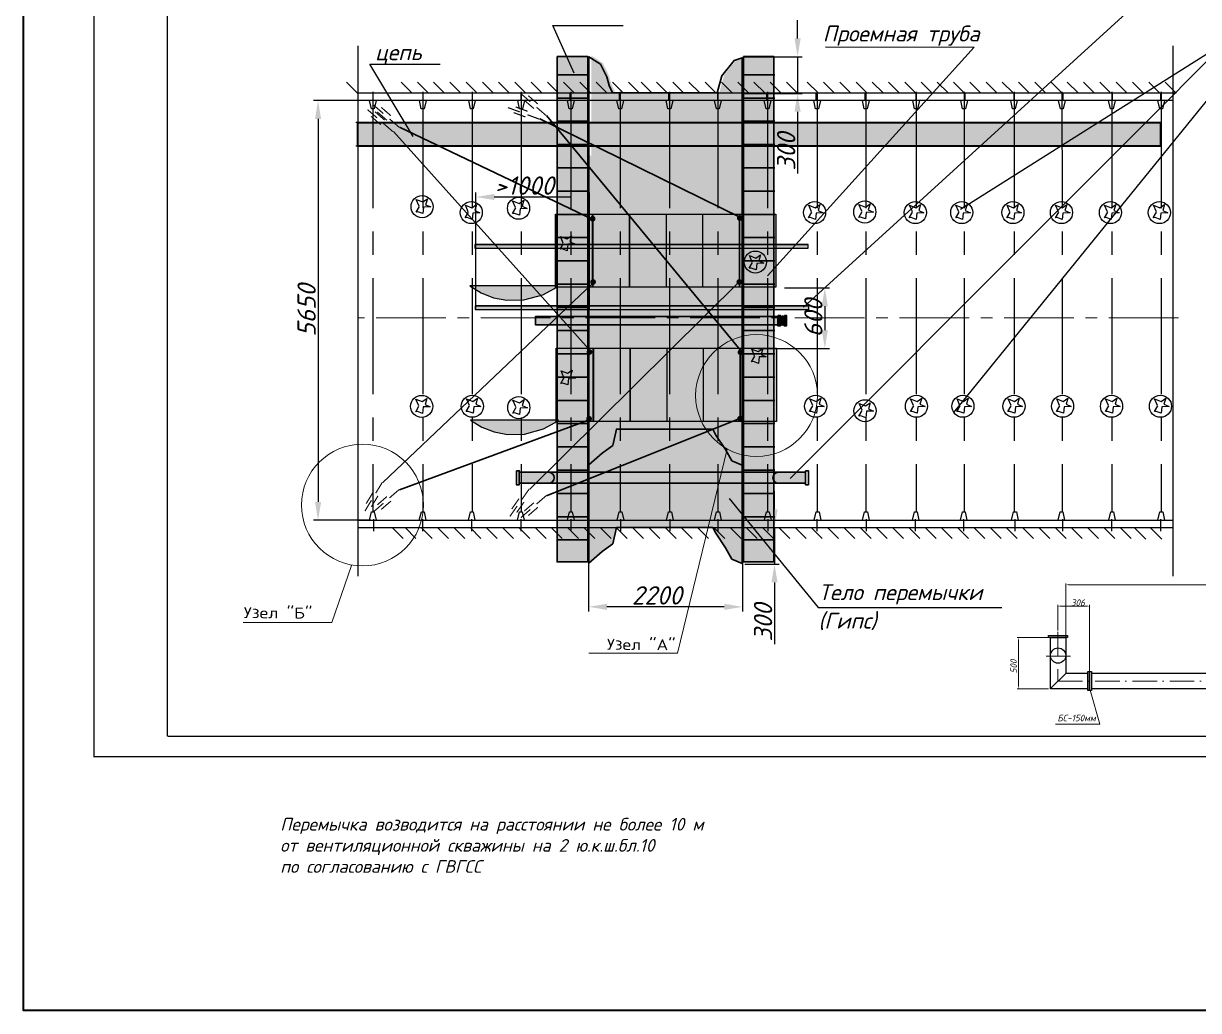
# Model space of a CAD drawing. Header units: millimetres. Extents: x 2479 to 6465, y 644 to 4399.
# Drawn here: x 2479 to 2799.8, y 1432.3 to 1701.7 of the extents above; entities that cross this region are included whole.
import ezdxf
from ezdxf.enums import TextEntityAlignment as Align

# ---------------------------------------------------------------- set-up
doc = ezdxf.new("R2010")
doc.units = ezdxf.units.MM
doc.header["$PDMODE"] = 1
for name, pattern in [('ACAD_ISO10W100', [18, 12, -3, 0, -3]), ('CENTER', [50.8, 31.75, -6.35, 6.35, -6.35]), ('CENTER2', [28.575, 19.05, -3.175, 3.175, -3.175])]:
    doc.linetypes.add(name, pattern=pattern)
doc.layers.add('Layer1', color=5, linetype='Continuous')
doc.layers.add('надписи', color=7, linetype='Continuous')
doc.styles.add('3', font='complex')
doc.styles.add('3m', font='italict.shx', dxfattribs={"height": 3})
doc.styles.get("Standard").update_dxf_attribs({"font": 'isocpeui.ttf'})
doc.dimstyles.new('ISO-25$0', dxfattribs={"dimtxt": 2.5, "dimasz": 2.5, "dimexe": 1.25, "dimexo": 2, "dimgap": 3, "dimtad": 1, "dimjust": 2, "dimtih": 1, "dimtoh": 1, "dimdec": 3, "dimlfac": 0.1, "dimtxsty": '3m', "dimblk": 'NONE', "dimcen": 2.5, "dimdle": 2, "dimse1": 1, "dimse2": 1, "dimclrd": 256, "dimclrt": 5, "dimadec": 0, "dimazin": 0, "dimtm": 1e-09, "dimtfac": 1, "dimtdec": 3, "dimtmove": 0, "dimatfit": 3, "dimfxl": 0, "dimlwd": 0, "dimlwe": 0, "dimarcsym": 0})

# ---------------------------------------------------------------- blocks, each defined once
blk = doc.blocks.new('KRA2')
at = {"color": 7, "linetype": 'Continuous'}
for p, q in [((-1.62, 0), (-0.9, 0)), ((-0.9, 0), (-0.35, -2.28)), ((-0.35, -2.28), (0.42, -2.28)), ((0.42, -2.28), (0.91, 0)), ((0.91, 0), (1.56, 0))]:
    blk.add_line(p, q, dxfattribs=at)
blk = doc.blocks.new('*D232')
at = {"color": 0, "linetype": 'Continuous', "lineweight": -2}
for p, q in [((2574.01, 1680.7), (2558.18, 1680.7)), ((2559.43, 1675.7), (2559.43, 1571.14)), ((2573.84, 1566.14), (2558.18, 1566.14))]:
    blk.add_line(p, q, dxfattribs=at)
at = {"color": 0, "linetype": 'Continuous', "lineweight": 40}
for points in [[(2558.6, 1675.7), (2560.27, 1675.7), (2559.43, 1680.7)], [(2558.6, 1571.14), (2560.27, 1571.14), (2559.43, 1566.14)]]:
    blk.add_solid(points, dxfattribs=at)
at = {"layer": 'Defpoints', "color": 0, "linetype": 'Continuous', "lineweight": 40}
for p in [(2574.64, 1680.7), (2559.43, 1566.14), (2574.47, 1566.14)]:
    blk.add_point(p, dxfattribs=at)
at = {"color": 0, "linetype": 'Continuous', "lineweight": 18, "insert": (2556.31, 1623.41), "char_height": 5, "attachment_point": 5, "rotation": 90}
blk.add_mtext('5650', dxfattribs=at)
blk = doc.blocks.new('*D222')
at = {"color": 0, "linetype": 'Continuous', "lineweight": -2}
for p, q in [((2633.3, 1590.54), (2633.3, 1541.22)), ((2675.3, 1590.54), (2675.3, 1541.22)), ((2670.3, 1542.47), (2638.3, 1542.47))]:
    blk.add_line(p, q, dxfattribs=at)
at = {"color": 0, "linetype": 'Continuous', "lineweight": 40}
for points in [[(2638.3, 1543.31), (2638.3, 1541.64), (2633.3, 1542.47)], [(2670.3, 1543.31), (2670.3, 1541.64), (2675.3, 1542.47)]]:
    blk.add_solid(points, dxfattribs=at)
at = {"layer": 'Defpoints', "color": 0, "linetype": 'Continuous', "lineweight": 40}
for p in [(2633.3, 1591.16), (2675.3, 1591.16), (2633.3, 1542.47)]:
    blk.add_point(p, dxfattribs=at)
at = {"color": 0, "linetype": 'Continuous', "lineweight": 18, "insert": (2651.93, 1545.6), "char_height": 5, "attachment_point": 5}
blk.add_mtext('2200', dxfattribs=at)
blk = doc.blocks.new('*D224')
at = {"color": 0, "linetype": 'Continuous', "lineweight": -2}
for p, q in [((2684.03, 1569.12), (2684.03, 1574.12)), ((2675.92, 1564.12), (2685.28, 1564.12)), ((2684.03, 1564.12), (2684.03, 1554.12)), ((2675.92, 1554.12), (2685.28, 1554.12)), ((2684.03, 1549.12), (2684.03, 1532.25))]:
    blk.add_line(p, q, dxfattribs=at)
at = {"color": 0, "linetype": 'Continuous'}
for points in [[(2683.2, 1569.12), (2684.87, 1569.12), (2684.03, 1564.12)], [(2683.2, 1549.12), (2684.87, 1549.12), (2684.03, 1554.12)]]:
    blk.add_solid(points, dxfattribs=at)
at = {"layer": 'Defpoints', "color": 0, "linetype": 'Continuous'}
for p in [(2675.3, 1564.12), (2675.3, 1554.12), (2684.03, 1554.12)]:
    blk.add_point(p, dxfattribs=at)
at = {"color": 0, "linetype": 'Continuous', "lineweight": 18, "insert": (2680.91, 1538.18), "char_height": 5, "attachment_point": 5, "rotation": 90}
blk.add_mtext('300', dxfattribs=at)
blk = doc.blocks.new('*D225')
at = {"color": 0, "linetype": 'Continuous', "lineweight": -2}
for p, q in [((2690.33, 1697.67), (2690.33, 1702.67)), ((2675.68, 1692.67), (2691.58, 1692.67)), ((2690.33, 1692.67), (2690.33, 1682.67)), ((2675.68, 1682.67), (2691.58, 1682.67)), ((2690.33, 1677.67), (2690.33, 1660.8))]:
    blk.add_line(p, q, dxfattribs=at)
at = {"color": 0, "linetype": 'Continuous'}
for points in [[(2689.5, 1697.67), (2691.17, 1697.67), (2690.33, 1692.67)], [(2689.5, 1677.67), (2691.17, 1677.67), (2690.33, 1682.67)]]:
    blk.add_solid(points, dxfattribs=at)
at = {"layer": 'Defpoints', "color": 0, "linetype": 'Continuous'}
for p in [(2675.05, 1692.67), (2675.05, 1682.67), (2690.33, 1682.67)]:
    blk.add_point(p, dxfattribs=at)
at = {"color": 0, "linetype": 'Continuous', "lineweight": 18, "insert": (2687.21, 1666.74), "char_height": 5, "attachment_point": 5, "rotation": 90}
blk.add_mtext('300', dxfattribs=at)
blk = doc.blocks.new('*D246')
at = {"color": 0, "linetype": 'Continuous', "lineweight": -2}
for p, q in [((2602.52, 1623.81), (2602.52, 1655.62)), ((2633.53, 1623.81), (2633.53, 1655.62)), ((2628.53, 1654.37), (2607.52, 1654.37))]:
    blk.add_line(p, q, dxfattribs=at)
at = {"color": 0, "linetype": 'Continuous', "lineweight": 40}
for points in [[(2607.52, 1655.2), (2607.52, 1653.54), (2602.52, 1654.37)], [(2628.53, 1655.2), (2628.53, 1653.54), (2633.53, 1654.37)]]:
    blk.add_solid(points, dxfattribs=at)
at = {"layer": 'Defpoints', "color": 0, "linetype": 'Continuous', "lineweight": 40}
for p in [(2602.52, 1654.37), (2602.52, 1623.18), (2633.53, 1623.18)]:
    blk.add_point(p, dxfattribs=at)
at = {"color": 0, "linetype": 'Continuous', "lineweight": 18, "insert": (2615.74, 1657.5), "char_height": 5, "attachment_point": 5}
blk.add_mtext('>1000', dxfattribs=at)
blk = doc.blocks.new('*D250')
at = {"color": 0, "linetype": 'Continuous', "lineweight": -2}
for p, q in [((2686.75, 1629.55), (2699.02, 1629.55)), ((2697.77, 1624.55), (2697.77, 1618.04)), ((2679.55, 1613.04), (2699.02, 1613.04))]:
    blk.add_line(p, q, dxfattribs=at)
at = {"color": 0, "linetype": 'Continuous', "lineweight": 40}
for points in [[(2696.93, 1624.55), (2698.6, 1624.55), (2697.77, 1629.55)], [(2696.93, 1618.04), (2698.6, 1618.04), (2697.77, 1613.04)]]:
    blk.add_solid(points, dxfattribs=at)
at = {"layer": 'Defpoints', "color": 0, "linetype": 'Continuous', "lineweight": 40}
for p in [(2686.13, 1629.55), (2678.92, 1613.04), (2697.77, 1613.04)]:
    blk.add_point(p, dxfattribs=at)
at = {"color": 0, "linetype": 'Continuous', "lineweight": 18, "insert": (2694.64, 1621.29), "char_height": 5, "attachment_point": 5, "rotation": 90}
blk.add_mtext('600', dxfattribs=at)
blk = doc.blocks.new('A$C13033AB3')
at = {"layer": 'надписи', "lineweight": 13}
for p, q in [((-13.18, -73.23), (-13.18, -45.82)), ((186.72, -73.23), (186.72, -45.82)), ((-11.93, -46.45), (185.47, -46.45)), ((-17.14, -68.74), (-17.14, -56.26)), ((-15.89, -56.88), (-2.89, -56.88)), ((-1.64, -88.69), (-1.64, -56.26)), ((175.15, -88.69), (175.15, -56.26)), ((189.4, -56.88), (176.4, -56.88)), ((190.65, -68.74), (190.65, -56.26)), ((-21.59, -72.18), (-36.88, -72.18)), ((-36.25, -95.96), (-36.25, -73.43)), ((-21.59, -97.21), (-36.88, -97.21))]:
    blk.add_line(p, q, dxfattribs=at)
at = {"layer": 'надписи', "linetype": 'ACAD_ISO10W100', "lineweight": 5}
for p, q in [((190.68, -93.4), (190.68, -68.42)), ((-17.12, -69.46), (-17.12, -93.4)), ((-22.72, -81.24), (-10.93, -81.24)), ((-17.12, -93.4), (190.68, -93.4))]:
    blk.add_line(p, q, dxfattribs=at)
at = {"layer": 'надписи'}
for p, q in [((-20.65, -97.11), (-13.11, -89.57)), ((194.21, -97.16), (186.64, -89.57))]:
    blk.add_line(p, q, dxfattribs=at)
for points in [[(-21.73, -71.27), (-12.46, -71.27), (-12.46, -72.18), (-21.73, -72.18)], [(185.95, -71.27), (195.22, -71.27), (195.22, -72.18), (185.95, -72.18)], [(-2.56, -97.98), (-2.56, -88.71), (-1.64, -88.71), (-1.64, -97.98)], [(-1.61, -97.98), (-1.61, -88.71), (-0.69, -88.71), (-0.69, -97.98)], [(175.12, -97.98), (175.12, -88.71), (174.2, -88.71), (174.2, -97.98)], [(176.07, -97.98), (176.07, -88.71), (175.15, -88.71), (175.15, -97.98)]]:
    blk.add_lwpolyline(points, close=True, dxfattribs=at)
for points in [[(-2.56, -97.19), (-13.24, -97.19), (-20.74, -97.19), (-20.74, -89.69), (-20.74, -72.19), (-13.24, -72.19), (-13.24, -89.64)], [(176.07, -89.64), (186.72, -89.64), (186.72, -72.14), (194.22, -72.14), (194.22, -89.69), (194.22, -97.19), (176.07, -97.19)], [(-13.28, -89.64), (-2.56, -89.64)], [(-1.64, -89.64), (-1.61, -89.64)], [(-0.69, -89.64), (174.2, -89.64)], [(175.12, -89.64), (175.15, -89.64)], [(189.22, -89.64), (189.19, -89.64)], [(-1.61, -97.19), (-1.64, -97.19)], [(174.2, -97.19), (-0.69, -97.19)], [(175.15, -97.19), (175.12, -97.19)], [(189.19, -97.19), (189.22, -97.19)]]:
    blk.add_lwpolyline(points, dxfattribs=at)
at = {"layer": 'надписи', "lineweight": 9}
for points in [[(56.39, -103.92), (84.04, -103.92), (90.25, -97.26)], [(-18.26, -114.43), (3.42, -114.43), (-1.37, -97.89)], [(158.47, -114.43), (180.15, -114.43), (175.36, -97.89)]]:
    blk.add_lwpolyline(points, dxfattribs=at)
at = {"layer": 'надписи'}
blk.add_circle((-17, -81), 3.71, dxfattribs=at)
for points in [[(-11.93, -46.24), (-11.93, -46.65), (-13.18, -46.45)], [(185.47, -46.24), (185.47, -46.65), (186.72, -46.45)], [(-36.46, -73.43), (-36.04, -73.43), (-36.25, -72.18)], [(-36.46, -95.96), (-36.04, -95.96), (-36.25, -97.21)]]:
    blk.add_solid(points, dxfattribs=at)
at = {"layer": 'надписи', "lineweight": 13}
for points in [[(-15.89, -56.67), (-15.89, -57.09), (-17.14, -56.88)], [(-2.89, -56.67), (-2.89, -57.09), (-1.64, -56.88)], [(176.4, -56.67), (176.4, -57.09), (175.15, -56.88)], [(189.4, -56.67), (189.4, -57.09), (190.65, -56.88)]]:
    blk.add_solid(points, dxfattribs=at)
at = {"layer": 'надписи'}
blk.add_text('500', height=3.193, rotation=90, dxfattribs=at).set_placement((-37.07, -89.66))
for s, height, p in [('Труба 150мм', 3.1933, (57.89, -102.73)), ('БС-150мм', 3.193, (-17.34, -113.05)), ('БС-150мм', 3.193, (159.39, -113.05))]:
    blk.add_text(s, height=height, dxfattribs=at).set_placement(p)
at = {"layer": 'надписи', "char_height": 3.193, "attachment_point": 5}
for s, insert in [('4000', (86.29, -44.65)), ('306', (-7.35, -55.17)), ('306', (181.88, -55.17))]:
    blk.add_mtext(s, dxfattribs=dict(at, insert=insert))

msp = doc.modelspace()

# ---------------------------------------------------------------- hatches: boundary and pattern name
at = {"lineweight": 40}
for color, points in [(161, [(2624.69921, 1692.72916), (2633.05719, 1692.72916), (2633.05719, 1554.74674), (2624.69921, 1554.74799)]), (161, [(2675.52806, 1692.72916), (2683.88605, 1692.72916), (2683.88605, 1554.74674), (2675.52806, 1554.74799)]), (30, [(2570.31818, 1674.74401), (2789.42958, 1674.74401), (2789.42958, 1668.24401), (2570.31818, 1668.24401)])]:
    msp.add_hatch(color=color, dxfattribs=at).paths.add_polyline_path(points)
at = {"lineweight": 30}
h = msp.add_hatch(dxfattribs=at)
h.set_pattern_fill('ANSI31', color=256, scale=2, angle=135, style=0)
h.set_pattern_definition([(180, (242.761, -147.419), (-1e-15, -6.35), [])])
h.paths.add_polyline_path([(2624.69921, 1692.72916), (2633.05719, 1692.72916), (2633.05719, 1554.74674), (2624.69921, 1554.74799)])
h = msp.add_hatch(dxfattribs=at)
h.set_pattern_fill('ANSI31', color=256, scale=2, angle=135, style=0)
h.set_pattern_definition([(180, (293.8604, -147.419), (-1e-15, -6.35), [])])
h.paths.add_polyline_path([(2675.79863, 1692.72916), (2684.15661, 1692.72916), (2684.15661, 1554.74674), (2675.79863, 1554.74799)])
at = {"lineweight": 40}
h = msp.add_hatch(color=30, dxfattribs=at)
h.paths.add_polyline_path([(2570.31818, 1674.74401), (2789.42958, 1674.74401), (2789.42958, 1668.24401), (2570.31818, 1668.24401)], flags=17)
h.paths.add_polyline_path([(2570.31818, 1674.74401), (2789.42958, 1674.74401), (2789.42958, 1668.24401), (2570.31818, 1668.24401)], flags=17)
for points in [[(2624.44231, 1629.72382), (2624.44231, 1649.72382), (2634.44231, 1649.72382), (2634.44231, 1629.72382)], [(2634.44231, 1629.72382), (2634.44231, 1649.72382), (2644.44231, 1649.72382), (2644.44231, 1629.72382)], [(2644.44231, 1629.72382), (2644.44231, 1649.72382), (2654.44231, 1649.72382), (2654.44231, 1629.72382)], [(2654.44231, 1629.72382), (2654.44231, 1649.72382), (2664.44231, 1649.72382), (2664.44231, 1629.72382)], [(2664.44231, 1629.72382), (2664.44231, 1649.72382), (2674.44231, 1649.72382), (2674.44231, 1629.72382)], [(2674.44231, 1629.72382), (2674.44231, 1649.72382), (2684.44231, 1649.72382), (2684.44231, 1629.72382)], [(2624.61916, 1593.06542), (2624.61916, 1613.06542), (2634.61916, 1613.06542), (2634.61916, 1593.06542)], [(2634.61916, 1593.06542), (2634.61916, 1613.06542), (2644.61916, 1613.06542), (2644.61916, 1593.06542)], [(2644.61916, 1593.06542), (2644.61916, 1613.06542), (2654.61916, 1613.06542), (2654.61916, 1593.06542)], [(2654.61916, 1593.06542), (2654.61916, 1613.06542), (2664.61916, 1613.06542), (2664.61916, 1593.06542)], [(2664.61916, 1593.06542), (2664.61916, 1613.06542), (2674.61916, 1613.06542), (2674.61916, 1593.06542)], [(2674.61916, 1593.06542), (2674.61916, 1613.06542), (2684.61916, 1613.06542), (2684.61916, 1593.06542)]]:
    msp.add_hatch(color=5).paths.add_polyline_path(points)
at = {"layer": 'Layer1'}
for points in [[(2693.24704, 1641.41697), (2602.19455, 1641.41697), (2602.19455, 1640.41697), (2693.24704, 1640.41697)], [(2693.39332, 1624.67332), (2602.34084, 1624.67332), (2602.34084, 1623.67332), (2693.39332, 1623.67332)]]:
    msp.add_hatch(color=3, dxfattribs=at).paths.add_polyline_path(points)
at = {"layer": 'Layer1', "lineweight": 40}
msp.add_hatch(color=7, dxfattribs=at).paths.add_polyline_path([(2614.37184, 1579.21241), (2614.37184, 1576.21241), (2692.50762, 1576.21241), (2692.50762, 1579.21241)])
at = {"layer": 'надписи', "lineweight": 30}
msp.add_hatch(color=254, dxfattribs=at).paths.add_polyline_path([(2634.0428, 1581.50871), (2634.0428, 1692.98993), (2637.20866, 1690.93647), (2638.87885, 1687.47126), (2639.52123, 1685.16112), (2640.48091, 1683.07883), (2669.02965, 1683.07883), (2670.32896, 1687.73876), (2673.64939, 1691.92098), (2675.90168, 1692.68531), (2675.90168, 1581.49049), (2673.06215, 1582.64419), (2671.26561, 1585.72073), (2668.69913, 1589.69458), (2667.89294, 1591.3153), (2641.51402, 1591.3153), (2640.54031, 1586.8602), (2637.61914, 1584.7527)])
at = {"layer": 'надписи'}
for color, points in [(254, [(2633.39117, 1554.47299), (2633.39117, 1665.95421), (2636.55703, 1663.90075), (2638.22722, 1660.43554), (2638.8696, 1658.12541), (2639.82928, 1656.04312), (2668.37802, 1656.04312), (2669.67733, 1660.70305), (2672.99776, 1664.88527), (2675.25005, 1665.6496), (2675.25005, 1554.45478), (2672.41052, 1555.60848), (2670.61398, 1558.68501), (2668.0475, 1562.65887), (2667.24131, 1564.27959), (2640.86239, 1564.27959), (2639.88868, 1559.82449), (2636.96751, 1557.71699)]), (5, [(2624.87722, 1630.08638), (2600.88638, 1630.08638), (2603.99397, 1628.19107), (2607.36824, 1626.87064), (2611.00568, 1626.19162), (2615.57628, 1626.31445), (2620.80128, 1627.69823), (2623.9915, 1629.41785)]), (8, [(2685.06611, 1621.76466), (2618.82894, 1621.76466), (2618.82894, 1619.46706), (2685.06611, 1619.46706)]), (5, [(2625.05407, 1593.42799), (2601.06322, 1593.42799), (2604.17082, 1591.53267), (2607.54509, 1590.21224), (2611.18252, 1589.53322), (2615.75312, 1589.65606), (2620.97812, 1591.03983), (2624.16834, 1592.75946)])]:
    msp.add_hatch(color=color, dxfattribs=at).paths.add_polyline_path(points)
h = msp.add_hatch(color=256, dxfattribs=at)
edge = h.paths.add_edge_path()
edge.add_arc((2634.38516, 1648.43065), 0.78843, 0, 360)
h = msp.add_hatch(color=256, dxfattribs=at)
edge = h.paths.add_edge_path()
edge.add_arc((2674.5641, 1648.6222), 0.78843, 0, 360)
h = msp.add_hatch(color=256, dxfattribs=at)
edge = h.paths.add_edge_path()
edge.add_arc((2634.51418, 1631.17125), 0.78843, 0, 360)
h = msp.add_hatch(color=256, dxfattribs=at)
edge = h.paths.add_edge_path()
edge.add_arc((2674.42479, 1631.17125), 0.78843, 0, 360)
h = msp.add_hatch(color=8, dxfattribs=at)
h.paths.add_polyline_path([(2685.06086, 1622.01953), (2685.55423, 1622.01953), (2685.55423, 1619.16889), (2685.06086, 1619.16889)])
h.paths.add_polyline_path([(2686.75762, 1622.01953), (2687.25099, 1622.01953), (2687.25099, 1619.16889), (2686.75762, 1619.16889)])
edge = h.paths.add_edge_path()
edge.add_arc((2686.15555, 1621.27183), 0.61685, 12.5720671, 162.8025345)
edge = h.paths.add_edge_path()
edge.add_arc((2686.1488, 1620.26408), 0.6793, 210.9585308, 333.6668676)
h = msp.add_hatch(color=8, dxfattribs=at)
edge = h.paths.add_edge_path()
edge.add_ellipse((2686.17641, 1620.60828), major_axis=(0, -1.25366), ratio=0.596490859, start_angle=0, end_angle=360)
h = msp.add_hatch(color=256, dxfattribs=at)
edge = h.paths.add_edge_path()
edge.add_arc((2633.52567, 1612.03273), 0.78843, 0, 360)
h = msp.add_hatch(color=256, dxfattribs=at)
edge = h.paths.add_edge_path()
edge.add_arc((2674.75682, 1611.97973), 0.78843, 0, 360)
h = msp.add_hatch(color=256, dxfattribs=at)
edge = h.paths.add_edge_path()
edge.add_arc((2633.4185, 1593.81201), 0.78843, 0, 360)
h = msp.add_hatch(color=256, dxfattribs=at)
edge = h.paths.add_edge_path()
edge.add_arc((2674.64965, 1593.85429), 0.78843, 0, 360)

# ---------------------------------------------------------------- linework, layer by layer
at = {"color": 7}
for p, q in [((2498.31056, 1501.48978), (2498.31056, 1889.7341)), ((2518.31056, 1507.14603), (2518.31056, 1884.52759)), ((2570.17246, 1682.72758), (2567.16193, 1685.73811)), ((2585.11008, 1682.72758), (2582.09914, 1685.73852)), ((2589.54633, 1682.72758), (2586.53497, 1685.73893)), ((2593.98257, 1682.72758), (2590.97081, 1685.73934)), ((2598.41882, 1682.72758), (2595.40665, 1685.73975)), ((2602.85507, 1682.72758), (2599.84248, 1685.74016)), ((2607.29131, 1682.72758), (2604.27832, 1685.74057)), ((2611.72756, 1682.72758), (2608.71415, 1685.74098)), ((2616.16381, 1682.72758), (2613.14999, 1685.7414)), ((2620.60005, 1682.72758), (2617.58582, 1685.74181)), ((2625.0363, 1682.72758), (2622.02166, 1685.74222)), ((2629.47255, 1682.72758), (2626.45749, 1685.74263)), ((2633.90879, 1682.72758), (2630.89333, 1685.74304)), ((2638.34504, 1682.72758), (2635.32917, 1685.74345)), ((2642.78129, 1682.72758), (2639.765, 1685.74386)), ((2647.21753, 1682.72758), (2644.20084, 1685.74427)), ((2650.61074, 1682.72758), (2647.59363, 1685.74468)), ((2654.83539, 1682.72758), (2651.81829, 1685.74468)), ((2659.27164, 1682.72758), (2656.25412, 1685.74509)), ((2663.70789, 1682.72758), (2660.68996, 1685.74551)), ((2668.14413, 1682.72758), (2665.12579, 1685.74592)), ((2672.58038, 1682.72758), (2669.56163, 1685.74633)), ((2677.01663, 1682.72758), (2673.99747, 1685.74674)), ((2681.45287, 1682.72758), (2678.4333, 1685.74715)), ((2685.88912, 1682.72758), (2682.86914, 1685.74756)), ((2690.32537, 1682.72758), (2687.30497, 1685.74797)), ((2696.01624, 1682.72758), (2692.99503, 1685.74879)), ((2700.45249, 1682.72758), (2697.43086, 1685.7492)), ((2704.88874, 1682.72758), (2701.8667, 1685.74962)), ((2709.32498, 1682.72758), (2706.30253, 1685.75003)), ((2713.76123, 1682.72758), (2710.73837, 1685.75044)), ((2718.19748, 1682.72758), (2715.17421, 1685.75085)), ((2722.63372, 1682.72758), (2719.61004, 1685.75126)), ((2727.06997, 1682.72758), (2724.04588, 1685.75167)), ((2731.50622, 1682.72758), (2728.48171, 1685.75208)), ((2735.94246, 1682.72758), (2732.91755, 1685.75249)), ((2740.37871, 1682.72758), (2737.35338, 1685.7529)), ((2771.43243, 1682.72758), (2768.40423, 1685.75578)), ((2793.66466, 1682.72758), (2570.17246, 1682.72758)), ((2572.19327, 1682.72758), (2570.17246, 1682.72758)), ((2792.81487, 1680.72758), (2570.31818, 1680.72758)), ((2789.42958, 1674.74401), (2569.71948, 1674.74401)), ((2789.42958, 1668.24401), (2569.71948, 1668.24401)), ((2570.31818, 1566.13269), (2792.81487, 1566.13269)), ((2570.31818, 1564.13269), (2580.48284, 1564.13269)), ((2579.45692, 1564.13269), (2792.81487, 1564.13269)), ((2582.67011, 1561.13269), (2579.67011, 1564.13269)), ((2586.16767, 1561.13269), (2583.16767, 1564.13269)), ((2590.60392, 1561.13269), (2587.60392, 1564.13269)), ((2595.04016, 1561.13269), (2592.04016, 1564.13269)), ((2599.47641, 1561.13269), (2596.47641, 1564.13269)), ((2603.91266, 1561.13269), (2600.91266, 1564.13269)), ((2608.3489, 1561.13269), (2605.3489, 1564.13269)), ((2612.78515, 1561.13269), (2609.78515, 1564.13269)), ((2617.2214, 1561.13269), (2614.2214, 1564.13269)), ((2621.65764, 1561.13269), (2618.65764, 1564.13269)), ((2626.09389, 1561.13269), (2623.09389, 1564.13269)), ((2630.53014, 1561.13269), (2627.53014, 1564.13269)), ((2634.96638, 1561.13269), (2631.96638, 1564.13269)), ((2639.40263, 1561.13269), (2636.40263, 1564.13269)), ((2643.83888, 1561.13269), (2640.83888, 1564.13269)), ((2648.27512, 1561.13269), (2645.27512, 1564.13269)), ((2652.71137, 1561.13269), (2649.71137, 1564.13269)), ((2657.14762, 1561.13269), (2654.14762, 1564.13269)), ((2661.58386, 1561.13269), (2658.58386, 1564.13269)), ((2666.02011, 1561.13269), (2663.02011, 1564.13269)), ((2670.45636, 1561.13269), (2667.45636, 1564.13269)), ((2674.8926, 1561.13269), (2671.8926, 1564.13269)), ((2679.32885, 1561.13269), (2676.32885, 1564.13269)), ((2683.76509, 1561.13269), (2680.76509, 1564.13269)), ((2688.20134, 1561.13269), (2685.20134, 1564.13269)), ((2692.63759, 1561.13269), (2689.63759, 1564.13269)), ((2697.07383, 1561.13269), (2694.07383, 1564.13269)), ((2701.51008, 1561.13269), (2698.51008, 1564.13269)), ((2705.94633, 1561.13269), (2702.94633, 1564.13269)), ((2710.38257, 1561.13269), (2707.38257, 1564.13269)), ((2714.81882, 1561.13269), (2711.81882, 1564.13269)), ((2719.25507, 1561.13269), (2716.25507, 1564.13269)), ((2723.69131, 1561.13269), (2720.69131, 1564.13269)), ((2728.12756, 1561.13269), (2725.12756, 1564.13269)), ((2732.56381, 1561.13269), (2729.56381, 1564.13269)), ((2737.00005, 1561.13269), (2734.00005, 1564.13269)), ((2741.4363, 1561.13269), (2738.4363, 1564.13269)), ((2745.87255, 1561.13269), (2742.87255, 1564.13269)), ((2750.30879, 1561.13269), (2747.30879, 1564.13269)), ((2754.74504, 1561.13269), (2751.74504, 1564.13269)), ((2759.18129, 1561.13269), (2756.18129, 1564.13269)), ((2763.61753, 1561.13269), (2760.61753, 1564.13269)), ((2768.05378, 1561.13269), (2765.05378, 1564.13269)), ((2772.49003, 1561.13269), (2769.49003, 1564.13269)), ((2776.92627, 1561.13269), (2773.92627, 1564.13269)), ((2781.36252, 1561.13269), (2778.36252, 1564.13269)), ((2785.36131, 1560.97548), (2782.36131, 1563.97548)), ((2789.79756, 1560.97548), (2786.79756, 1563.97548)), ((2518.38676, 1507.14603), (3078.32877, 1507.14603)), ((3083.32877, 1501.48978), (2498.15836, 1501.48978))]:
    msp.add_line(p, q, dxfattribs=at)
for p, q in [((2823.18301, 1706.86389), (2732.89654, 1595.4996)), ((2734.83237, 1651.03877), (2823.18301, 1706.86389)), ((2570.31818, 1695.60378), (2570.31818, 1550.87764)), ((2792.81487, 1695.60378), (2792.81487, 1550.87764)), ((2588.15649, 1680.77979), (2588.15649, 1682.6706)), ((2601.55649, 1680.77979), (2601.55649, 1682.6706)), ((2614.85663, 1680.77979), (2614.85663, 1682.6706)), ((2628.25663, 1680.77979), (2628.25663, 1682.6706)), ((2641.74699, 1680.77979), (2641.74699, 1682.6706)), ((2655.14699, 1680.77979), (2655.14699, 1682.6706)), ((2668.54699, 1680.77979), (2668.54699, 1682.6706)), ((2681.9842, 1680.77979), (2681.9842, 1682.6706)), ((2695.3842, 1680.77979), (2695.3842, 1682.6706)), ((2708.7842, 1680.77979), (2708.7842, 1682.6706)), ((2722.67113, 1680.77979), (2722.67113, 1682.6706)), ((2736.07113, 1680.77979), (2736.07113, 1682.6706)), ((2749.47113, 1680.77979), (2749.47113, 1682.6706)), ((2762.87113, 1680.77979), (2762.87113, 1682.6706)), ((2776.27113, 1680.77979), (2776.27113, 1682.6706)), ((2789.48563, 1680.77979), (2789.48563, 1682.6706)), ((2574.54605, 1566.44126), (2574.54605, 1563.1717)), ((2587.94605, 1566.44126), (2587.94605, 1563.1717)), ((2601.34605, 1566.44126), (2601.34605, 1563.1717)), ((2614.74605, 1566.44126), (2614.74605, 1563.1717)), ((2628.45348, 1566.44126), (2628.45348, 1563.1717)), ((2642.03408, 1566.44126), (2642.03408, 1563.1717)), ((2655.43408, 1566.44126), (2655.43408, 1563.1717)), ((2668.53334, 1566.44126), (2668.53334, 1563.1717)), ((2682.23408, 1566.44126), (2682.23408, 1563.1717)), ((2695.63408, 1566.44126), (2695.63408, 1563.1717)), ((2709.03408, 1566.44126), (2709.03408, 1563.1717)), ((2722.43408, 1566.44126), (2722.43408, 1563.1717)), ((2735.60285, 1566.44126), (2735.60285, 1563.1717)), ((2749.6549, 1566.44126), (2749.6549, 1563.1717)), ((2762.63408, 1566.44126), (2762.63408, 1563.1717)), ((2776.03408, 1566.44126), (2776.03408, 1563.1717)), ((2789.43408, 1566.44126), (2789.43408, 1563.1717))]:
    msp.add_line(p, q)
at = {"color": 7, "lineweight": 15}
for p, q in [((2744.81496, 1682.72758), (2741.78922, 1685.75331)), ((2749.2512, 1682.72758), (2746.22505, 1685.75373)), ((2753.68745, 1682.72758), (2750.66089, 1685.75414)), ((2758.1237, 1682.72758), (2755.09672, 1685.75455)), ((2762.55994, 1682.72758), (2759.53256, 1685.75496)), ((2766.99619, 1682.72758), (2763.9684, 1685.75537)), ((2775.86868, 1682.72758), (2772.84007, 1685.75619)), ((2780.30493, 1682.72758), (2777.2759, 1685.7566)), ((2784.79217, 1682.72758), (2781.76396, 1685.75578)), ((2789.22841, 1682.72758), (2786.1998, 1685.75619)), ((2793.66466, 1682.72758), (2790.63564, 1685.7566))]:
    msp.add_line(p, q, dxfattribs=at)
at = {"color": 8, "linetype": 'CENTER'}
for p, q in [((2574.4054, 1683.0534), (2574.41659, 1568.58255)), ((2588.01656, 1683.0534), (2588.02774, 1568.58255)), ((2601.46446, 1683.0534), (2601.47565, 1568.58255)), ((2614.85783, 1683.0534), (2614.86902, 1568.58255)), ((2628.42677, 1683.0534), (2628.43795, 1568.58255)), ((2641.93227, 1683.0534), (2641.94346, 1568.58255)), ((2655.34955, 1683.0534), (2655.36074, 1568.58255)), ((2668.59097, 1683.0534), (2668.60215, 1568.58255)), ((2682.1439, 1683.0534), (2682.15508, 1568.58255)), ((2695.66187, 1683.0534), (2695.67305, 1568.58255)), ((2708.96493, 1683.0534), (2708.97612, 1568.58255)), ((2722.69857, 1683.0534), (2722.70975, 1568.58255)), ((2735.78372, 1683.0534), (2735.7949, 1568.58255)), ((2749.41355, 1683.0534), (2749.42473, 1568.58255)), ((2762.51456, 1683.0534), (2762.52575, 1568.58255)), ((2776.15081, 1683.0534), (2776.162, 1568.58255)), ((2789.60388, 1683.0534), (2789.61506, 1568.58255))]:
    msp.add_line(p, q, dxfattribs=at)
at = {"color": 1, "linetype": 'CENTER2', "lineweight": 13}
msp.add_line((2794.35511, 1621.38449), (2570.31818, 1621.38449), dxfattribs=at)
at = {"lineweight": 30}
for points in [[(2624.69921, 1692.72916), (2633.05719, 1692.72916), (2633.05719, 1554.74674), (2624.69921, 1554.74799)], [(2675.52806, 1692.72916), (2683.88605, 1692.72916), (2683.88605, 1554.74674), (2675.52806, 1554.74799)]]:
    msp.add_lwpolyline(points, close=True, dxfattribs=at)
at = {"color": 7, "linetype": 'Continuous', "const_width": 0.31071}
for points in [[(2617.38419, 1680.35135), (2614.77115, 1682.61998)], [(2618.35558, 1678.51248), (2615.74254, 1680.78111)], [(2619.4398, 1679.76129), (2616.82676, 1682.02992)], [(2575.55277, 1675.95921), (2572.93973, 1678.22785)], [(2577.24877, 1677.16213), (2574.63574, 1679.43076)], [(2577.60838, 1675.36916), (2574.99534, 1677.63779)], [(2578.22016, 1675.32326), (2575.60712, 1677.59189)], [(2579.30438, 1676.57207), (2576.69134, 1678.8407)], [(2614.50645, 1677.59458), (2611.25989, 1678.79228)], [(2616.06548, 1676.21818), (2612.81892, 1677.41588)], [(2616.63788, 1677.76976), (2613.39132, 1678.96746)], [(2621.68866, 1676.61422), (2619.07563, 1678.88285)], [(2576.52416, 1674.12034), (2573.91112, 1676.38898)], [(2579.85724, 1672.22208), (2577.24421, 1674.49071)], [(2581.55324, 1673.425), (2578.94021, 1675.69363)], [(2619.85453, 1675.62159), (2616.60797, 1676.8193)], [(2576.96806, 1576.46408), (2575.17719, 1573.50309)], [(2574.01795, 1571.58642), (2572.22709, 1568.62544)], [(2574.37824, 1573.63465), (2572.58737, 1570.67366)], [(2575.79334, 1572.77877), (2574.00248, 1569.81778)], [(2578.22016, 1572.58365), (2575.60712, 1570.31502)], [(2581.55324, 1574.48191), (2578.94021, 1572.21328)], [(2614.29377, 1572.00614), (2612.29782, 1569.17934)], [(2617.07736, 1574.64517), (2615.08141, 1571.81836)], [(2621.68866, 1572.80245), (2619.07563, 1570.53382)], [(2577.24877, 1570.74478), (2574.63574, 1568.47615)], [(2579.30438, 1571.33484), (2576.69134, 1569.06621)], [(2613.78942, 1569.98855), (2611.79347, 1567.16175)], [(2615.64474, 1571.05225), (2613.64879, 1568.22544)], [(2617.38419, 1569.06532), (2614.77115, 1566.79669)], [(2618.35558, 1570.90419), (2615.74254, 1568.63556)], [(2619.4398, 1569.65538), (2616.82676, 1567.38675)]]:
    msp.add_lwpolyline(points, dxfattribs=at)
at = {"color": 1, "lineweight": 40}
msp.add_lwpolyline([(2570.31818, 1674.74401), (2789.42958, 1674.74401), (2789.42958, 1668.24401), (2570.31818, 1668.24401)], close=True, dxfattribs=at)
at = {"elevation": 2}
for points in [[(2624.27818, 1629.72382), (2624.27818, 1649.72382), (2634.27818, 1649.72382), (2634.27818, 1629.72382), (2624.27818, 1629.72382)], [(2624.44231, 1629.72382), (2624.44231, 1649.72382), (2634.44231, 1649.72382), (2634.44231, 1629.72382), (2624.44231, 1629.72382)], [(2634.36025, 1629.72382), (2634.36025, 1649.72382), (2644.36025, 1649.72382), (2644.36025, 1629.72382), (2634.36025, 1629.72382)], [(2634.44231, 1629.72382), (2634.44231, 1649.72382), (2644.44231, 1649.72382), (2644.44231, 1629.72382), (2634.44231, 1629.72382)], [(2644.44231, 1629.72382), (2644.44231, 1649.72382), (2654.44231, 1649.72382), (2654.44231, 1629.72382), (2644.44231, 1629.72382)], [(2664.44231, 1629.72382), (2664.44231, 1649.72382), (2674.44231, 1649.72382), (2674.44231, 1629.72382), (2664.44231, 1629.72382)], [(2674.44231, 1629.72382), (2674.44231, 1649.72382), (2684.44231, 1649.72382), (2684.44231, 1629.72382), (2674.44231, 1629.72382)], [(2624.45502, 1593.06542), (2624.45502, 1613.06542), (2634.45502, 1613.06542), (2634.45502, 1593.06542), (2624.45502, 1593.06542)], [(2624.61916, 1593.06542), (2624.61916, 1613.06542), (2634.61916, 1613.06542), (2634.61916, 1593.06542), (2624.61916, 1593.06542)], [(2634.53709, 1593.06542), (2634.53709, 1613.06542), (2644.53709, 1613.06542), (2644.53709, 1593.06542), (2634.53709, 1593.06542)], [(2634.61916, 1593.06542), (2634.61916, 1613.06542), (2644.61916, 1613.06542), (2644.61916, 1593.06542), (2634.61916, 1593.06542)], [(2644.61916, 1593.06542), (2644.61916, 1613.06542), (2654.61916, 1613.06542), (2654.61916, 1593.06542), (2644.61916, 1593.06542)], [(2664.61916, 1593.06542), (2664.61916, 1613.06542), (2674.61916, 1613.06542), (2674.61916, 1593.06542), (2664.61916, 1593.06542)], [(2674.61916, 1593.06542), (2674.61916, 1613.06542), (2684.61916, 1613.06542), (2684.61916, 1593.06542), (2674.61916, 1593.06542)]]:
    msp.add_lwpolyline(points, dxfattribs=at)
at = {"lineweight": 18}
for points in [[(2633.32035, 1529.82608), (2657.55215, 1529.82608), (2671.12046, 1585.48853)], [(2539.00017, 1538.23709), (2563.23198, 1538.23709), (2568.60104, 1553.77417)]]:
    msp.add_lwpolyline(points, dxfattribs=at)
at = {"color": 1, "lineweight": 18}
for centre in [(2679.13066, 1600.1655), (2571.55254, 1570.26308)]:
    msp.add_circle(centre, 16.63384, dxfattribs=at)
at = {"layer": 'Layer1'}
for p, q in [((2602.19455, 1641.41697), (2693.24704, 1641.41697)), ((2602.19455, 1640.41697), (2693.24704, 1640.41697)), ((2602.34084, 1624.67332), (2693.39332, 1624.67332)), ((2602.34084, 1623.67332), (2693.39332, 1623.67332))]:
    msp.add_line(p, q, dxfattribs=at)
at = {"layer": 'Layer1', "lineweight": 30}
for p, q in [((2614.37184, 1579.21241), (2692.50762, 1579.21241)), ((2614.37184, 1576.21241), (2692.50762, 1576.21241)), ((2614.37184, 1576.21241), (2692.50762, 1576.21241))]:
    msp.add_line(p, q, dxfattribs=at)
at = {"layer": 'Layer1'}
for points in [[(2602.19455, 1641.41697), (2693.24704, 1641.41697), (2693.24704, 1641.41697), (2602.19455, 1641.41697)], [(2693.24704, 1641.41697), (2602.19455, 1641.41697), (2602.19455, 1640.41697), (2693.24704, 1640.41697)], [(2602.34084, 1624.67332), (2693.39332, 1624.67332), (2693.39332, 1624.67332), (2602.34084, 1624.67332)], [(2693.39332, 1624.67332), (2602.34084, 1624.67332), (2602.34084, 1623.67332), (2693.39332, 1623.67332)]]:
    msp.add_lwpolyline(points, close=True, dxfattribs=at)
at = {"layer": 'Layer1', "color": 5, "lineweight": 30}
for centre, start, end in [((2622.37184, 1577.71266), 270, 90), ((2685.11094, 1577.71266), 90, 270)]:
    msp.add_arc(centre, 1.49982, start, end, dxfattribs=at)
at = {"layer": 'надписи', "lineweight": 30}
for p, q in [((2633.39117, 1554.35926), (2633.39117, 1665.84048)), ((2675.25005, 1665.53587), (2675.25005, 1554.34105)), ((2640.86239, 1564.16586), (2639.88868, 1559.71076)), ((2667.24131, 1564.16586), (2640.86239, 1564.16586)), ((2668.0475, 1562.54514), (2667.24131, 1564.16586)), ((2670.61398, 1558.57128), (2668.0475, 1562.54514)), ((2639.88868, 1559.71076), (2636.96751, 1557.60326)), ((2636.96751, 1557.60326), (2633.39117, 1554.35926)), ((2672.41052, 1555.49475), (2670.61398, 1558.57128)), ((2675.25005, 1554.34105), (2672.41052, 1555.49475))]:
    msp.add_line(p, q, dxfattribs=at)
at = {"layer": 'надписи', "color": 6, "lineweight": 30}
msp.add_line((2633.39117, 1554.35926), (2633.39117, 1554.35926), dxfattribs=at)
at = {"layer": 'надписи', "color": 1, "lineweight": 40}
msp.add_lwpolyline([(2479.02355, 1914.55073), (3126.93979, 1914.55073), (3126.93979, 1432.25814), (2479.02355, 1432.25814)], close=True, dxfattribs=at)
at = {"layer": 'надписи'}
for points in [[(2846.45873, 1765.1409), (2691.91655, 1624.27614)], [(2830.15378, 1719.66121), (2688.27792, 1577.48903)], [(2629.31206, 1688.1723), (2623.4977, 1701.19854), (2642.69322, 1701.19854)], [(2585.38582, 1670.89379), (2573.58944, 1690.64196), (2592.78497, 1690.64196)], [(2626.38369, 1641.78373), (2625.59277, 1643.60701), (2627.35713, 1642.93847), (2628.63477, 1643.78933), (2628.14805, 1642.14839), (2629.54737, 1641.54063), (2627.60049, 1641.47985), (2627.41797, 1639.71736), (2626.06166, 1640.22081), (2625.54852, 1640.13538), (2626.44651, 1641.71589)], [(2677.97418, 1636.54426), (2677.18326, 1638.36753), (2678.94762, 1637.699), (2680.22526, 1638.54986), (2679.73853, 1636.90891), (2681.13786, 1636.30116), (2679.19097, 1636.24038), (2679.00846, 1634.47788), (2677.65214, 1634.98134), (2677.13901, 1634.89591), (2678.037, 1636.47642)], [(2678.59589, 1611.00791), (2677.80497, 1612.83119), (2679.56933, 1612.16265), (2680.84698, 1613.01351), (2680.36025, 1611.37256), (2681.75957, 1610.76481), (2679.81269, 1610.70403), (2679.63018, 1608.94154), (2678.27386, 1609.44499), (2677.76072, 1609.35956), (2678.65872, 1610.94007)], [(2626.56053, 1605.12534), (2625.76961, 1606.94861), (2627.53397, 1606.28008), (2628.81162, 1607.13094), (2628.32489, 1605.48999), (2629.72421, 1604.88224), (2627.77733, 1604.82146), (2627.59482, 1603.05896), (2626.2385, 1603.56242), (2625.72536, 1603.47698), (2626.62335, 1605.0575)], [(2671.65615, 1572.06207), (2695.94131, 1542.29748), (2746.13013, 1542.29748)]]:
    msp.add_lwpolyline(points, dxfattribs=at)
at = {"layer": 'надписи', "elevation": 2}
msp.add_lwpolyline([(2697.99336, 1695.38596), (2697.99336, 1695.38596), (2738.50497, 1695.31587), (2682.12984, 1632.83432)], dxfattribs=at)
at = {"layer": 'надписи', "lineweight": 30}
msp.add_lwpolyline([(2633.39117, 1581.20223), (2633.39117, 1692.68345), (2636.55703, 1690.62999), (2638.22722, 1687.16478), (2638.8696, 1684.85465), (2639.82928, 1682.77236), (2668.37802, 1682.77236), (2669.67733, 1687.43228), (2672.99776, 1691.61451), (2675.25005, 1692.37884), (2675.25005, 1581.18402), (2672.41052, 1582.33772), (2670.61398, 1585.41425), (2668.0475, 1589.3881), (2667.24131, 1591.00883), (2640.86239, 1591.00883), (2639.88868, 1586.55373), (2636.96751, 1584.44623), (2633.39117, 1581.20223)], close=True, dxfattribs=at)
for points in [[(2619.96793, 1675.70989), (2674.89428, 1648.66244)], [(2621.82596, 1676.6567), (2674.63025, 1612.59812)], [(2579.99454, 1672.26456), (2633.465, 1612.77958)], [(2581.69054, 1673.46748), (2634.30124, 1648.31765)], [(2577.11177, 1576.46578), (2634.4304, 1630.86496)], [(2617.22083, 1574.63669), (2674.51979, 1631.27069)], [(2581.69054, 1574.43944), (2633.68103, 1593.64594)], [(2621.82596, 1572.75997), (2674.78662, 1593.96731)]]:
    msp.add_lwpolyline(points, dxfattribs=at)
at = {"layer": 'надписи', "color": 12}
for points in [[(2587.02799, 1651.89143), (2586.23707, 1653.7147), (2588.00143, 1653.04617), (2589.27908, 1653.89703), (2588.79235, 1652.25608), (2590.19167, 1651.64833), (2588.24479, 1651.58755), (2588.06228, 1649.82505), (2586.70596, 1650.32851), (2586.19282, 1650.24307), (2587.09082, 1651.82359)], [(2600.43444, 1650.30191), (2599.64352, 1652.12518), (2601.40788, 1651.45665), (2602.68553, 1652.30751), (2602.1988, 1650.66656), (2603.59812, 1650.05881), (2601.65124, 1649.99803), (2601.46873, 1648.23553), (2600.11241, 1648.73899), (2599.59927, 1648.65355), (2600.49726, 1650.23407)], [(2613.34349, 1651.47312), (2612.55257, 1653.2964), (2614.31693, 1652.62787), (2615.59458, 1653.47872), (2615.10785, 1651.83778), (2616.50717, 1651.23003), (2614.56029, 1651.16925), (2614.37778, 1649.40675), (2613.02146, 1649.91021), (2612.50832, 1649.82477), (2613.40631, 1651.40529)], [(2694.16359, 1650.30191), (2693.37267, 1652.12518), (2695.13703, 1651.45665), (2696.41468, 1652.30751), (2695.92795, 1650.66656), (2697.32727, 1650.05881), (2695.38039, 1649.99803), (2695.19788, 1648.23553), (2693.84156, 1648.73899), (2693.32842, 1648.65355), (2694.22641, 1650.23407)], [(2707.87546, 1650.45971), (2707.08454, 1652.28299), (2708.8489, 1651.61446), (2710.12655, 1652.46531), (2709.63982, 1650.82437), (2711.03914, 1650.21662), (2709.09226, 1650.15584), (2708.90975, 1648.39334), (2707.55343, 1648.8968), (2707.04029, 1648.81136), (2707.93828, 1650.39188)], [(2721.67246, 1650.30191), (2720.88154, 1652.12518), (2722.6459, 1651.45665), (2723.92355, 1652.30751), (2723.43682, 1650.66656), (2724.83614, 1650.05881), (2722.88926, 1649.99803), (2722.70675, 1648.23553), (2721.35043, 1648.73899), (2720.83729, 1648.65355), (2721.73528, 1650.23407)], [(2734.34619, 1650.30191), (2733.55527, 1652.12518), (2735.31963, 1651.45665), (2736.59728, 1652.30751), (2736.11055, 1650.66656), (2737.50987, 1650.05881), (2735.56299, 1649.99803), (2735.38048, 1648.23553), (2734.02416, 1648.73899), (2733.51102, 1648.65355), (2734.40901, 1650.23407)], [(2748.29711, 1650.30191), (2747.5062, 1652.12518), (2749.27055, 1651.45665), (2750.5482, 1652.30751), (2750.06147, 1650.66656), (2751.46079, 1650.05881), (2749.51391, 1649.99803), (2749.3314, 1648.23553), (2747.97508, 1648.73899), (2747.46194, 1648.65355), (2748.35994, 1650.23407)], [(2761.56031, 1650.30191), (2760.76939, 1652.12518), (2762.53375, 1651.45665), (2763.81139, 1652.30751), (2763.32466, 1650.66656), (2764.72399, 1650.05881), (2762.7771, 1649.99803), (2762.59459, 1648.23553), (2761.23827, 1648.73899), (2760.72514, 1648.65355), (2761.62313, 1650.23407)], [(2774.92175, 1650.30191), (2774.13083, 1652.12518), (2775.89519, 1651.45665), (2777.17284, 1652.30751), (2776.68611, 1650.66656), (2778.08543, 1650.05881), (2776.13855, 1649.99803), (2775.95604, 1648.23553), (2774.59972, 1648.73899), (2774.08658, 1648.65355), (2774.98457, 1650.23407)], [(2788.28321, 1650.30191), (2787.49229, 1652.12518), (2789.25665, 1651.45665), (2790.53429, 1652.30751), (2790.04757, 1650.66656), (2791.44689, 1650.05881), (2789.50001, 1649.99803), (2789.3175, 1648.23553), (2787.96118, 1648.73899), (2787.44804, 1648.65355), (2788.34603, 1650.23407)], [(2586.91445, 1597.3666), (2586.12354, 1599.18988), (2587.88789, 1598.52134), (2589.16554, 1599.3722), (2588.67881, 1597.73126), (2590.07813, 1597.1235), (2588.13125, 1597.06272), (2587.94874, 1595.30023), (2586.59242, 1595.80369), (2586.07928, 1595.71825), (2586.97728, 1597.29877)], [(2600.7368, 1597.41058), (2599.94589, 1599.23385), (2601.71025, 1598.56532), (2602.98789, 1599.41618), (2602.50116, 1597.77523), (2603.90049, 1597.16748), (2601.9536, 1597.1067), (2601.77109, 1595.34421), (2600.41477, 1595.84766), (2599.90163, 1595.76223), (2600.79963, 1597.34274)], [(2613.42293, 1597.03966), (2612.63201, 1598.86293), (2614.39637, 1598.1944), (2615.67402, 1599.04526), (2615.18729, 1597.40431), (2616.58661, 1596.79656), (2614.63973, 1596.73578), (2614.45722, 1594.97328), (2613.1009, 1595.47674), (2612.58776, 1595.3913), (2613.48576, 1596.97182)], [(2694.46595, 1597.41058), (2693.67504, 1599.23385), (2695.4394, 1598.56532), (2696.71704, 1599.41618), (2696.23031, 1597.77523), (2697.62964, 1597.16748), (2695.68275, 1597.1067), (2695.50024, 1595.34421), (2694.14392, 1595.84766), (2693.63078, 1595.76223), (2694.52878, 1597.34274)], [(2707.92628, 1596.17106), (2707.13536, 1597.99433), (2708.89972, 1597.3258), (2710.17737, 1598.17666), (2709.69064, 1596.53571), (2711.08996, 1595.92796), (2709.14308, 1595.86718), (2708.96057, 1594.10468), (2707.60425, 1594.60814), (2707.09111, 1594.5227), (2707.98911, 1596.10322)], [(2721.97482, 1597.41058), (2721.18391, 1599.23385), (2722.94827, 1598.56532), (2724.22591, 1599.41618), (2723.73918, 1597.77523), (2725.13851, 1597.16748), (2723.19162, 1597.1067), (2723.00911, 1595.34421), (2721.65279, 1595.84766), (2721.13965, 1595.76223), (2722.03765, 1597.34274)], [(2734.64855, 1597.41058), (2733.85764, 1599.23385), (2735.622, 1598.56532), (2736.89964, 1599.41618), (2736.41291, 1597.77523), (2737.81224, 1597.16748), (2735.86535, 1597.1067), (2735.68284, 1595.34421), (2734.32652, 1595.84766), (2733.81338, 1595.76223), (2734.71138, 1597.34274)], [(2748.59948, 1597.41058), (2747.80856, 1599.23385), (2749.57292, 1598.56532), (2750.85056, 1599.41618), (2750.36384, 1597.77523), (2751.76316, 1597.16748), (2749.81628, 1597.1067), (2749.63376, 1595.34421), (2748.27745, 1595.84766), (2747.76431, 1595.76223), (2748.6623, 1597.34274)], [(2761.86267, 1597.41058), (2761.07175, 1599.23385), (2762.83611, 1598.56532), (2764.11376, 1599.41618), (2763.62703, 1597.77523), (2765.02635, 1597.16748), (2763.07947, 1597.1067), (2762.89696, 1595.34421), (2761.54064, 1595.84766), (2761.0275, 1595.76223), (2761.92549, 1597.34274)], [(2775.22411, 1597.41058), (2774.4332, 1599.23385), (2776.19756, 1598.56532), (2777.4752, 1599.41618), (2776.98847, 1597.77523), (2778.3878, 1597.16748), (2776.44091, 1597.1067), (2776.2584, 1595.34421), (2774.90208, 1595.84766), (2774.38894, 1595.76223), (2775.28694, 1597.34274)], [(2788.58557, 1597.41058), (2787.79466, 1599.23385), (2789.55901, 1598.56532), (2790.83666, 1599.41618), (2790.34993, 1597.77523), (2791.74925, 1597.16748), (2789.80237, 1597.1067), (2789.61986, 1595.34421), (2788.26354, 1595.84766), (2787.7504, 1595.76223), (2788.6484, 1597.34274)]]:
    msp.add_lwpolyline(points, dxfattribs=at)
at = {"layer": 'надписи', "color": 254, "elevation": 2}
for points in [[(2624.27818, 1649.72382), (2684.44231, 1649.72382), (2684.44231, 1629.72382), (2624.27818, 1629.72382)], [(2624.45502, 1613.06542), (2684.61916, 1613.06542), (2684.61916, 1593.06542), (2624.45502, 1593.06542)]]:
    msp.add_lwpolyline(points, close=True, dxfattribs=at)
at = {"layer": 'надписи', "color": 254}
for points in [[(2624.87722, 1630.08638), (2600.88638, 1630.08638), (2603.99397, 1628.19107), (2607.36824, 1626.87064), (2611.00568, 1626.19162), (2615.57628, 1626.31445), (2620.80128, 1627.69823), (2623.9915, 1629.41785), (2624.87722, 1630.08638)], [(2625.05407, 1593.42799), (2601.06322, 1593.42799), (2604.17082, 1591.53267), (2607.54509, 1590.21224), (2611.18252, 1589.53322), (2615.75312, 1589.65606), (2620.97812, 1591.03983), (2624.16834, 1592.75946), (2625.05407, 1593.42799)]]:
    msp.add_lwpolyline(points, close=True, dxfattribs=at)
at = {"layer": 'надписи', "color": 252, "lineweight": 30}
msp.add_lwpolyline([(2685.06611, 1621.76466), (2618.82894, 1621.76466), (2618.82894, 1619.46706), (2685.06611, 1619.46706)], close=True, dxfattribs=at)
at = {"layer": 'надписи', "color": 252, "lineweight": 40}
for points in [[(2685.06086, 1622.01953), (2685.55423, 1622.01953), (2685.55423, 1619.16889), (2685.06086, 1619.16889)], [(2686.75762, 1622.01953), (2687.25099, 1622.01953), (2687.25099, 1619.16889), (2686.75762, 1619.16889)]]:
    msp.add_lwpolyline(points, close=True, dxfattribs=at)
at = {"layer": 'надписи', "color": 5, "lineweight": 30}
for points in [[(2613.5915, 1579.6484), (2614.37184, 1579.6484), (2614.37184, 1575.79617), (2613.5915, 1575.79617)], [(2692.50762, 1579.6484), (2693.28796, 1579.6484), (2693.28796, 1575.79617), (2692.50762, 1575.79617)]]:
    msp.add_lwpolyline(points, close=True, dxfattribs=at)
at = {"layer": 'надписи', "color": 12}
for centre in [(2587.84008, 1651.71708), (2601.24653, 1650.12756), (2614.15558, 1651.29878), (2694.97568, 1650.12756), (2708.68755, 1650.28537), (2722.48455, 1650.12756), (2735.15828, 1650.12756), (2749.1092, 1650.12756), (2762.3724, 1650.12756), (2775.73384, 1650.12756), (2789.0953, 1650.12756), (2587.72654, 1597.19226), (2601.54889, 1597.23623), (2614.23502, 1596.86531), (2695.27805, 1597.23623), (2708.73837, 1595.99671), (2722.78692, 1597.23623), (2735.46064, 1597.23623), (2749.41157, 1597.23623), (2762.67476, 1597.23623), (2776.0362, 1597.23623), (2789.39766, 1597.23623)]:
    msp.add_circle(centre, 3.02052, dxfattribs=at)
at = {"layer": 'надписи'}
msp.add_circle((2678.78627, 1636.60325), 3.02052, dxfattribs=at)
at = {"layer": 'надписи', "color": 252, "lineweight": 40}
msp.add_ellipse((2686.17641, 1620.60828), major_axis=(0, -1.25366), ratio=0.596490859, dxfattribs=at)

# ---------------------------------------------------------------- block references
at = {"color": 7, "linetype": 'Continuous', "xscale": -1}
for p in [(2574.4054, 1680.72758), (2588.01656, 1680.72758), (2601.46446, 1680.72758), (2614.85783, 1680.72758), (2628.42677, 1680.72758), (2641.93227, 1680.72758), (2655.34955, 1680.72758), (2668.59097, 1680.72758), (2682.1439, 1680.72758), (2695.66187, 1680.72758), (2708.96493, 1680.72758), (2722.69857, 1680.72758), (2735.78372, 1680.72758), (2749.41355, 1680.72758), (2762.51456, 1680.72758), (2776.15081, 1680.72758), (2789.60388, 1680.72758)]:
    msp.add_blockref('KRA2', p, dxfattribs=at)
at = {"color": 7, "linetype": 'Continuous', "xscale": -1, "rotation": 180}
for p in [(2574.37449, 1566.13269), (2587.97895, 1566.13269), (2601.35831, 1566.13269), (2614.75279, 1566.13269), (2628.42135, 1566.13269), (2641.9759, 1566.13269), (2655.46526, 1566.13269), (2668.57717, 1566.13269), (2682.1858, 1566.13269), (2695.76611, 1566.13269), (2708.98092, 1566.13269), (2722.56706, 1566.13269), (2735.66988, 1566.13269), (2749.66369, 1566.13269), (2762.32845, 1566.13269), (2776.16135, 1566.13269), (2789.61442, 1566.13269)]:
    msp.add_blockref('KRA2', p, dxfattribs=at)
at = {"color": 1, "lineweight": 40, "xscale": 0.5599999999999999, "yscale": 0.5599999999999999, "zscale": 0.5599999999999999}
msp.add_blockref('A$C13033AB3', (2770.96063, 1574.52054), dxfattribs=at)

# ---------------------------------------------------------------- texts
at = {"color": 7, "linetype": 'Continuous', "style": '3'}
for s, width, p, p2 in [('Узел "Б"', 0.985731, (2539.15201, 1539.39682), (2557.88038, 1539.25641)), ('Узел "А"', 0.978375, (2638.29861, 1530.75612), (2657.02698, 1530.6157))]:
    msp.add_text(s, height=3, rotation=359.5704437, dxfattribs=dict(at, width=width)).set_placement(p, p2, align=Align.FIT)
at = {"layer": 'надписи', "color": 5}
for s, height, p in [('Проемная труба', 4.3407152, (2697.20883, 1696.83195)), ('цепь', 4.340715, (2575.0369, 1691.73134)), ('Тело перемычки', 4.3407152, (2696.09955, 1544.29849)), ('(Гипс)', 4.340715, (2695.99848, 1536.52051))]:
    msp.add_text(s, height=height, dxfattribs=at).set_placement(p)
at = {"layer": 'надписи', "color": 1}
for s, p in [('Перемычка возводится на расстоянии не более 10 м', (2549.1084, 1481.38311)), ('от вентиляционной скважины на 2 ю.к.ш.бл.10', (2549.1084, 1475.61513)), ('по согласованию с ГВГСС', (2549.1084, 1469.84715))]:
    msp.add_text(s, height=3.4607864, dxfattribs=at).set_placement(p)

# ---------------------------------------------------------------- dimensions: what is measured, and where the dimension line sits
at = {"color": 172, "linetype": 'Continuous', "lineweight": 18}
for base, p1, p2, text, picture, middle in [((2690.33404, 1682.67358), (2675.05228, 1692.67358), (2675.05228, 1682.67358), '300', '*D225', (2687.20904, 1666.73798)), ((2697.76673, 1613.03501), (2686.1297, 1629.5464), (2678.92111, 1613.03501), '600', '*D250', (2694.64173, 1621.29071)), ((2684.03262, 1554.12009), (2675.29578, 1564.12009), (2675.29578, 1554.12009), '300', '*D224', (2680.90762, 1538.18448))]:
    dim = msp.add_linear_dim(base=base, p1=p1, p2=p2, angle=90, text=text, dimstyle='ISO-25$0', override={"dimtxt": 5, "dimasz": 5, "dimexo": 0.625, "dimgap": 0.625, "dimjust": 0, "dimtih": 0, "dimtoh": 0, "dimdec": 2, "dimlfac": 50, "dimpost": '', "dimtxsty": 'Standard', "dimdle": 0, "dimse1": 0, "dimse2": 0, "dimclrd": 0, "dimclrt": 0, "dimtm": 0, "dimtdec": 2, "dimlwd": 65534, "dimlwe": 65534}, dxfattribs=at)
    dim.commit()
    dim.dimension.update_dxf_attribs({"geometry": picture, "text_midpoint": middle})
for base, p1, p2, angle, text, picture, middle, dimtype in [((2559.43405, 1566.13865), (2574.63518, 1680.70087), (2574.46601, 1566.13865), 90, '5650', '*D232', (2559.43405, 1623.41172), 160), ((2602.52297, 1654.37084), (2633.53193, 1623.18099), (2602.52297, 1623.18099), 180, '>1000', '*D246', (2615.7378, 1654.37084), 161), ((2633.29856, 1542.47376), (2675.29856, 1591.1631), (2633.29856, 1591.1631), 180, '2200', '*D222', (2651.93428, 1542.47376), 161)]:
    dim = msp.add_linear_dim(base=base, p1=p1, p2=p2, angle=angle, text=text, dimstyle='ISO-25$0', override={"dimtxt": 5, "dimasz": 5, "dimexo": 0.625, "dimgap": 0.625, "dimjust": 0, "dimtih": 0, "dimtoh": 0, "dimdec": 2, "dimlfac": 50, "dimpost": '', "dimtxsty": 'Standard', "dimdle": 0, "dimse1": 0, "dimse2": 0, "dimclrd": 0, "dimclrt": 0, "dimtm": 0, "dimtdec": 2, "dimlwd": 65534, "dimlwe": 65534}, dxfattribs=at)
    dim.commit()
    dim.dimension.update_dxf_attribs({"geometry": picture, "text_midpoint": middle, "dimtype": dimtype})

doc.saveas('drawing.dxf')
